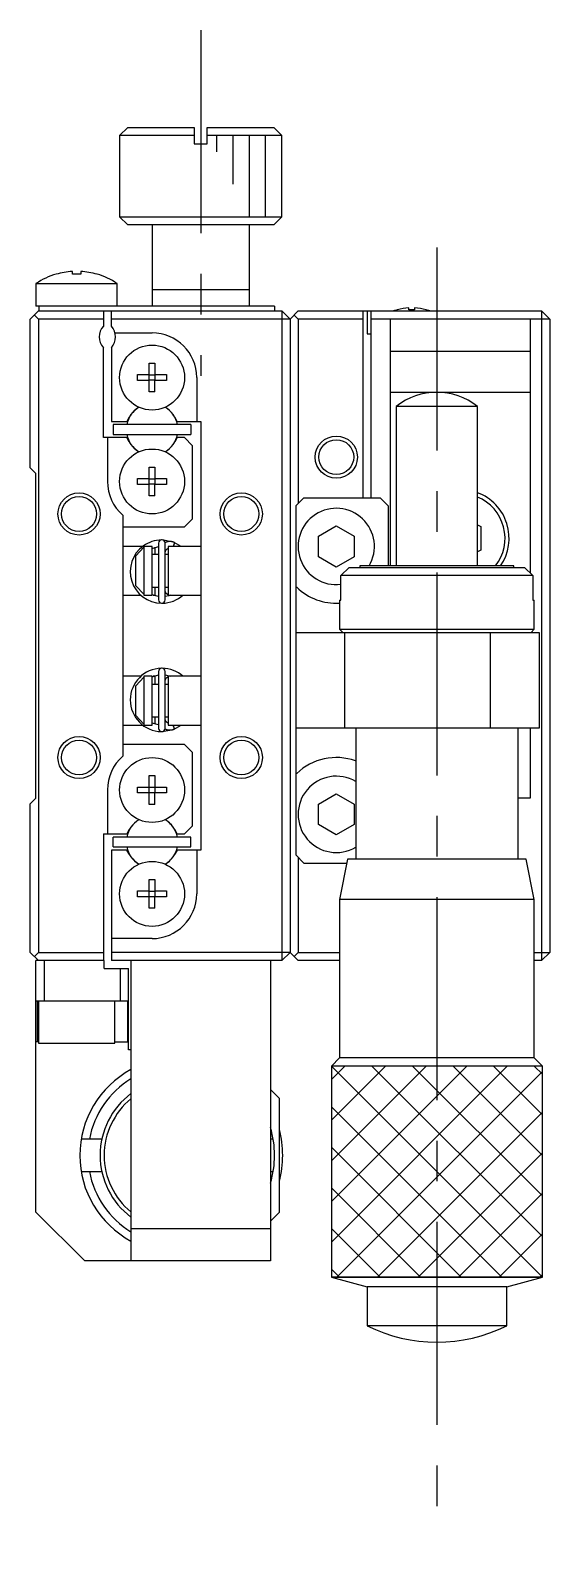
# Model space of a CAD drawing. Extents: x -20 to 371, y 1 to 259.
# Drawn here: x 28.1 to 60.1, y 102.3 to 195.7 of the extents above; entities that cross this region are included whole.
import ezdxf

# ---------------------------------------------------------------- set-up
doc = ezdxf.new("R2010")
doc.units = 0
doc.header["$LTSCALE"] = 10
doc.linetypes.add('CENTER', pattern=[2, 1.25, -0.25, 0.25, -0.25])
doc.layers.get('0').update_dxf_attribs({"linetype": 'CONTINUOUS'})
doc.layers.add('CENTER', color=1, linetype='CENTER')

msp = doc.modelspace()

# ---------------------------------------------------------------- linework, layer by layer
at = {"color": 7, "linetype": 'CONTINUOUS'}
for p, q in [((34.141117, 189.685161), (33.641117, 189.185161)), ((34.141117, 189.685161), (38.241117, 189.685161)), ((38.241117, 189.685161), (38.241117, 188.685161)), ((39.041117, 189.685161), (43.141117, 189.685161)), ((39.041117, 188.685161), (39.041117, 189.685161)), ((43.641117, 189.185161), (43.141117, 189.685161)), ((38.241117, 189.185161), (33.641117, 189.185161)), ((33.641117, 189.185161), (33.641117, 184.185161)), ((38.241117, 188.685161), (39.041117, 188.685161)), ((43.641117, 189.185161), (39.041117, 189.185161)), ((43.641117, 184.185161), (43.641117, 189.185161)), ((33.641117, 184.185161), (34.141117, 183.685161)), ((33.641117, 184.185161), (43.641117, 184.185161)), ((43.141117, 183.685161), (43.641117, 184.185161)), ((43.141117, 183.685161), (34.141117, 183.685161)), ((35.641117, 183.685161), (35.641117, 178.685161)), ((41.641117, 178.685161), (41.641117, 183.685161)), ((29.732527, 180.647742), (29.729184, 180.654597)), ((30.731117, 180.647742), (30.731117, 180.820114)), ((31.251117, 180.647742), (30.731117, 180.647742)), ((31.251117, 180.820114), (31.251117, 180.647742)), ((32.25305, 180.654597), (32.249706, 180.647742)), ((28.491117, 180.076818), (33.491117, 180.076818)), ((28.491117, 180.076818), (28.491117, 178.685161)), ((33.491117, 178.685161), (33.491117, 180.076818)), ((41.641117, 179.685161), (35.641117, 179.685161)), ((28.141117, 177.885161), (28.641117, 178.385161)), ((43.191117, 178.685161), (28.491117, 178.685161)), ((28.641117, 178.385161), (43.641117, 178.385161)), ((28.691117, 178.385161), (28.691117, 178.685161)), ((32.641117, 178.385161), (32.641117, 177.446599)), ((33.141117, 177.446599), (33.141117, 178.385161)), ((43.191117, 178.685161), (43.191117, 178.385161)), ((44.141117, 177.885161), (43.641117, 178.385161)), ((43.641117, 178.385161), (43.641117, 138.385161)), ((44.141117, 177.885161), (44.641117, 178.385161)), ((44.641117, 178.385161), (59.641117, 178.385161)), ((48.641117, 166.885161), (48.641117, 178.385161)), ((48.891117, 178.385161), (48.891117, 176.985161)), ((49.141117, 166.885161), (49.141117, 178.385161)), ((50.754756, 178.454683), (50.752501, 178.459305)), ((51.461117, 178.454683), (51.461117, 178.57502)), ((51.821117, 178.454683), (51.461117, 178.454683)), ((51.821117, 178.57502), (51.821117, 178.454683)), ((52.529733, 178.459305), (52.527478, 178.454683)), ((60.141117, 177.885161), (59.641117, 178.385161)), ((59.641117, 178.385161), (59.641117, 138.385161)), ((28.141117, 168.735161), (28.141117, 177.885161)), ((28.641117, 177.885161), (28.391117, 178.135161)), ((28.641117, 177.885161), (28.641117, 138.885161)), ((32.641117, 177.885161), (28.641117, 177.885161)), ((44.141117, 177.885161), (33.141117, 177.885161)), ((44.141117, 177.885161), (44.141117, 138.885161)), ((44.641117, 177.885161), (44.391117, 178.135161)), ((48.641117, 177.885161), (44.641117, 177.885161)), ((44.641117, 177.885161), (44.641117, 166.535161)), ((60.141117, 177.885161), (49.141117, 177.885161)), ((50.341117, 162.685161), (50.341117, 177.885161)), ((58.941117, 177.885161), (58.941117, 162.248705)), ((60.141117, 177.885161), (60.141117, 138.885161)), ((33.359363, 177.035161), (35.641117, 177.035161)), ((48.891117, 176.985161), (49.141117, 176.985161)), ((32.641117, 170.585161), (32.641117, 176.123723)), ((33.141117, 176.123723), (33.141117, 171.585161)), ((58.941117, 175.885161), (50.341117, 175.885161)), ((35.461117, 175.171522), (35.821117, 175.171522)), ((35.461117, 174.465161), (35.461117, 175.171522)), ((35.821117, 175.171522), (35.821117, 174.465161)), ((34.754756, 174.465161), (35.461117, 174.465161)), ((34.754756, 174.105161), (34.754756, 174.465161)), ((35.461117, 174.105161), (34.754756, 174.105161)), ((35.471489, 174.454789), (35.461117, 174.465161)), ((35.471489, 174.115533), (35.461117, 174.105161)), ((35.461117, 173.398799), (35.461117, 174.105161)), ((35.471489, 174.115533), (35.471489, 174.454789)), ((35.471489, 174.454789), (35.810745, 174.454789)), ((35.810745, 174.115533), (35.471489, 174.115533)), ((35.810745, 174.454789), (35.821117, 174.465161)), ((35.810745, 174.454789), (35.810745, 174.115533)), ((35.810745, 174.115533), (35.821117, 174.105161)), ((35.821117, 174.465161), (36.527478, 174.465161)), ((36.527478, 174.105161), (35.821117, 174.105161)), ((35.821117, 173.398799), (35.821117, 174.105161)), ((36.527478, 174.465161), (36.527478, 174.105161)), ((38.391117, 174.285161), (38.391117, 171.585161)), ((35.821117, 173.398799), (35.461117, 173.398799)), ((50.341117, 173.385161), (58.941117, 173.385161)), ((34.240477, 171.845256), (34.090311, 171.585161)), ((37.191923, 171.585161), (37.041757, 171.845256)), ((55.691113, 172.507652), (50.691121, 172.507652)), ((50.691121, 172.507652), (50.691121, 162.685161)), ((55.691113, 162.685161), (55.691113, 172.507652)), ((33.141117, 171.585161), (34.090311, 171.585161)), ((33.241117, 171.385161), (33.241117, 170.785161)), ((38.041117, 171.385161), (33.241117, 171.385161)), ((37.191923, 171.585161), (38.641117, 171.585161)), ((38.041117, 171.385161), (38.041117, 170.785161)), ((38.641117, 171.585161), (38.641117, 145.185161)), ((34.090311, 170.585161), (32.641117, 170.585161)), ((32.891117, 170.585161), (32.891117, 167.885161)), ((33.241117, 170.785161), (38.041117, 170.785161)), ((34.240477, 170.325066), (34.090311, 170.585161)), ((37.191923, 170.585161), (37.041757, 170.325066)), ((37.641117, 170.585161), (37.191923, 170.585161)), ((38.141117, 170.085161), (37.641117, 170.585161)), ((38.141117, 165.585161), (38.141117, 170.085161)), ((28.141117, 168.735161), (28.491117, 168.385161)), ((28.491117, 148.385161), (28.491117, 168.385161)), ((35.461117, 168.771522), (35.821117, 168.771522)), ((35.461117, 168.065161), (35.461117, 168.771522)), ((35.821117, 168.771522), (35.821117, 168.065161)), ((34.754756, 168.065161), (35.461117, 168.065161)), ((34.754756, 167.705161), (34.754756, 168.065161)), ((35.461117, 167.705161), (34.754756, 167.705161)), ((35.471489, 168.054789), (35.461117, 168.065161)), ((35.471489, 167.715533), (35.461117, 167.705161)), ((35.461117, 166.998799), (35.461117, 167.705161)), ((35.471489, 167.715533), (35.471489, 168.054789)), ((35.471489, 168.054789), (35.810745, 168.054789)), ((35.810745, 167.715533), (35.471489, 167.715533)), ((35.810745, 168.054789), (35.821117, 168.065161)), ((35.810745, 168.054789), (35.810745, 167.715533)), ((35.810745, 167.715533), (35.821117, 167.705161)), ((35.821117, 168.065161), (36.527478, 168.065161)), ((36.527478, 167.705161), (35.821117, 167.705161)), ((35.821117, 166.998799), (35.821117, 167.705161)), ((36.527478, 168.065161), (36.527478, 167.705161)), ((35.821117, 166.998799), (35.461117, 166.998799)), ((44.991117, 166.885161), (44.491117, 166.385161)), ((44.491117, 166.385161), (44.491117, 144.885161)), ((44.991117, 166.885161), (49.691117, 166.885161)), ((50.191117, 166.385161), (49.691117, 166.885161)), ((50.191117, 166.385161), (50.191117, 162.685161)), ((33.841117, 165.806099), (33.841117, 150.964223)), ((37.641117, 165.085161), (38.141117, 165.585161)), ((33.841117, 165.085161), (37.641117, 165.085161)), ((45.891117, 164.520246), (46.991117, 165.155331)), ((45.891117, 163.250076), (45.891117, 164.520246)), ((46.991117, 165.155331), (48.091117, 164.520246)), ((48.091117, 164.520246), (48.091117, 163.250076)), ((55.691113, 165.222321), (55.891117, 165.106849)), ((55.891117, 165.106849), (55.891117, 163.663473)), ((35.062683, 163.885161), (33.841117, 163.885161)), ((34.641117, 163.301676), (35.141117, 163.830844)), ((35.641117, 163.885161), (35.141117, 163.885161)), ((35.141117, 163.885161), (35.141117, 160.885161)), ((35.640985, 163.765555), (36.047548, 163.876418)), ((35.641117, 160.885161), (35.641117, 163.885161)), ((35.841117, 163.385161), (35.841117, 163.83499)), ((36.047599, 164.088239), (36.047599, 160.588239)), ((37.020349, 164.127271), (36.271876, 164.286778)), ((36.476316, 164.134243), (36.445002, 164.120244)), ((36.447599, 160.588239), (36.447599, 164.088239)), ((36.447599, 163.487352), (36.447926, 163.501306)), ((36.447926, 163.501306), (36.44896, 163.516001)), ((36.44896, 163.516001), (36.450699, 163.530627)), ((36.450699, 163.530627), (36.45314, 163.54515)), ((36.45314, 163.54515), (36.456277, 163.559537)), ((36.456277, 163.559537), (36.460104, 163.573754)), ((36.460104, 163.573754), (36.464611, 163.587768)), ((36.464611, 163.587768), (36.46979, 163.601546)), ((36.46979, 163.601546), (36.475629, 163.615057)), ((36.475629, 163.615057), (36.482117, 163.628268)), ((36.508451, 164.14673), (36.476316, 164.134243)), ((36.482117, 163.628268), (36.489239, 163.641147)), ((36.489239, 163.641147), (36.49698, 163.653664)), ((36.49698, 163.653664), (36.505325, 163.665788)), ((36.505325, 163.665788), (36.514254, 163.67749)), ((36.541156, 164.157592), (36.508451, 164.14673)), ((36.514254, 163.67749), (36.52375, 163.68874)), ((36.52375, 163.68874), (36.53379, 163.699509)), ((36.53379, 163.699509), (36.544353, 163.709771)), ((36.57435, 164.166803), (36.541156, 164.157592)), ((36.544353, 163.709771), (36.555415, 163.719498)), ((36.555415, 163.719498), (36.566952, 163.728665)), ((36.566952, 163.728665), (36.578936, 163.737247)), ((36.607953, 164.174342), (36.57435, 164.166803)), ((36.578936, 163.737247), (36.59134, 163.745219)), ((36.59134, 163.745219), (36.604135, 163.752561)), ((36.604135, 163.752561), (36.617289, 163.75925)), ((36.641883, 164.180189), (36.607953, 164.174342)), ((36.617289, 163.75925), (36.630772, 163.765267)), ((36.630772, 163.765267), (36.641094, 163.769333)), ((36.641117, 163.885161), (36.641117, 160.885161)), ((38.641117, 163.885161), (36.641117, 163.885161)), ((36.676056, 164.184332), (36.641883, 164.180189)), ((36.71039, 164.18676), (36.676056, 164.184332)), ((36.744801, 164.187468), (36.71039, 164.18676)), ((36.779206, 164.186453), (36.744801, 164.187468)), ((36.813521, 164.183717), (36.779206, 164.186453)), ((36.847661, 164.179267), (36.813521, 164.183717)), ((36.881544, 164.173113), (36.847661, 164.179267)), ((36.915087, 164.165269), (36.881544, 164.173113)), ((36.948207, 164.155754), (36.915087, 164.165269)), ((36.94301, 163.899181), (36.936423, 163.885161)), ((36.949532, 163.913515), (36.94301, 163.899181)), ((37.019721, 164.127584), (36.947086, 163.885145)), ((36.980823, 164.144591), (36.948207, 164.155754)), ((36.955948, 163.928072), (36.949532, 163.913515)), ((36.962217, 163.94276), (36.955948, 163.928072)), ((36.968299, 163.957483), (36.962217, 163.94276)), ((36.974156, 163.97215), (36.968299, 163.957483)), ((36.979749, 163.986665), (36.974156, 163.97215)), ((36.985044, 164.000937), (36.979749, 163.986665)), ((37.011174, 164.132522), (36.980823, 164.144591)), ((36.990006, 164.014874), (36.985044, 164.000937)), ((36.994604, 164.028388), (36.990006, 164.014874)), ((36.998809, 164.041393), (36.994604, 164.028388)), ((37.002593, 164.053805), (36.998809, 164.041393)), ((37.005933, 164.065546), (37.002593, 164.053805)), ((37.008808, 164.07654), (37.005933, 164.065546)), ((37.011198, 164.086717), (37.008808, 164.07654)), ((37.009493, 164.132876), (37.011752, 164.132223)), ((37.432385, 163.885181), (37.010631, 164.13148)), ((37.013089, 164.096013), (37.011198, 164.086717)), ((37.011752, 164.132223), (37.013507, 164.130399)), ((37.014469, 164.104369), (37.013089, 164.096013)), ((37.013507, 164.130399), (37.014749, 164.127415)), ((37.015329, 164.11173), (37.014469, 164.104369)), ((37.014749, 164.127415), (37.015469, 164.123291)), ((37.015663, 164.118051), (37.015329, 164.11173)), ((37.015469, 164.123291), (37.015663, 164.118051)), ((55.891117, 163.663473), (55.691113, 163.548001)), ((34.641117, 161.468646), (34.641117, 163.301676)), ((36.047599, 163.385161), (35.641117, 163.385161)), ((36.641117, 163.385161), (36.447599, 163.385161)), ((46.991117, 162.61499), (45.891117, 163.250076)), ((48.091117, 163.250076), (46.991117, 162.61499)), ((47.275037, 162.085161), (47.78279, 162.585161)), ((47.78279, 162.585161), (58.599444, 162.585161)), ((57.941117, 162.685161), (48.441117, 162.685161)), ((48.441117, 162.685161), (48.441117, 162.585161)), ((57.941117, 162.585161), (57.941117, 162.685161)), ((58.599444, 162.585161), (59.107197, 162.085161)), ((47.275037, 160.585161), (47.275037, 162.085161)), ((59.107197, 162.085161), (47.275037, 162.085161)), ((59.107197, 162.085161), (59.107197, 160.585161)), ((33.841117, 160.885161), (34.949283, 160.885161)), ((35.141117, 160.939478), (34.641117, 161.468646)), ((35.141117, 160.885161), (35.641117, 160.885161)), ((36.047545, 160.800346), (35.641032, 160.910588)), ((35.641117, 161.385161), (36.047599, 161.385161)), ((35.706601, 160.885161), (35.841117, 160.885161)), ((35.841117, 160.885161), (35.841117, 161.385161)), ((36.447599, 161.385161), (36.641117, 161.385161)), ((36.447648, 161.183803), (36.447599, 161.189126)), ((36.448268, 161.169081), (36.447648, 161.183803)), ((36.675936, 160.847656), (36.447658, 160.800032)), ((36.449596, 161.154403), (36.448268, 161.169081)), ((36.451629, 161.139803), (36.449596, 161.154403)), ((36.454363, 161.125316), (36.451629, 161.139803)), ((36.457794, 161.110974), (36.454363, 161.125316)), ((36.461914, 161.096811), (36.457794, 161.110974)), ((36.466716, 161.082862), (36.461914, 161.096811)), ((36.47219, 161.069158), (36.466716, 161.082862)), ((36.478324, 161.055734), (36.47219, 161.069158)), ((36.485107, 161.042621), (36.478324, 161.055734)), ((36.492524, 161.029852), (36.485107, 161.042621)), ((36.500559, 161.017458), (36.492524, 161.029852)), ((36.509196, 161.00547), (36.500559, 161.017458)), ((36.518416, 160.993919), (36.509196, 161.00547)), ((36.528198, 160.982835), (36.518416, 160.993919)), ((36.538521, 160.972247), (36.528198, 160.982835)), ((36.549361, 160.962182), (36.538521, 160.972247)), ((36.560694, 160.952668), (36.549361, 160.962182)), ((36.572493, 160.943732), (36.560694, 160.952668)), ((36.58473, 160.935398), (36.572493, 160.943732)), ((36.597375, 160.927689), (36.58473, 160.935398)), ((36.610397, 160.920628), (36.597375, 160.927689)), ((36.623764, 160.914236), (36.610397, 160.920628)), ((36.637442, 160.908531), (36.623764, 160.914236)), ((36.641094, 160.907145), (36.637442, 160.908531)), ((36.641117, 160.885161), (38.641117, 160.885161)), ((36.788603, 160.884823), (36.675936, 160.847656)), ((44.560295, 161.367005), (44.491117, 161.337633)), ((36.951771, 160.521475), (37.011174, 160.543956)), ((37.006973, 160.544023), (37.009493, 160.543602)), ((37.009493, 160.543602), (37.009135, 160.544464)), ((37.011174, 160.543956), (37.009493, 160.543602)), ((37.011931, 160.544371), (37.011174, 160.543956)), ((47.191117, 160.585161), (47.275037, 160.585161)), ((47.191117, 160.585161), (47.191117, 158.785161)), ((59.107197, 160.585161), (59.191117, 160.585161)), ((59.191117, 158.785161), (59.191117, 160.585161)), ((47.191117, 158.785161), (59.191117, 158.785161)), ((47.191117, 158.785161), (47.391117, 158.585161)), ((58.991117, 158.585161), (59.191117, 158.785161)), ((44.491117, 158.585161), (59.491117, 158.585161)), ((47.491117, 158.585161), (47.491117, 152.685161)), ((56.491117, 152.685161), (56.491117, 158.585161)), ((59.491117, 158.585161), (59.491117, 152.685161)), ((35.640927, 155.85969), (36.047595, 155.969983)), ((36.047599, 156.182083), (36.047599, 152.682083)), ((36.447599, 152.682083), (36.447599, 156.182083)), ((36.447691, 155.970285), (36.676212, 155.922586)), ((36.964146, 156.244527), (36.949762, 156.249107)), ((37.011174, 156.226366), (36.964101, 156.244386)), ((37.009493, 156.226719), (37.009116, 156.225812)), ((37.011174, 156.226366), (37.009493, 156.226719)), ((37.011931, 156.225951), (37.011174, 156.226366)), ((34.949987, 155.885161), (33.841117, 155.885161)), ((34.641117, 155.301676), (35.141117, 155.830844)), ((34.641117, 153.468646), (34.641117, 155.301676)), ((35.641117, 155.885161), (35.141117, 155.885161)), ((35.141117, 155.885161), (35.141117, 152.885161)), ((35.641117, 152.885161), (35.641117, 155.885161)), ((36.047599, 155.385161), (35.641117, 155.385161)), ((35.841117, 155.885161), (35.706942, 155.885161)), ((35.841117, 155.385161), (35.841117, 155.885161)), ((36.447599, 155.581196), (36.447926, 155.59515)), ((36.641117, 155.385161), (36.447599, 155.385161)), ((36.447926, 155.59515), (36.44896, 155.609845)), ((36.44896, 155.609845), (36.450699, 155.624471)), ((36.450699, 155.624471), (36.45314, 155.638994)), ((36.45314, 155.638994), (36.456277, 155.653381)), ((36.456277, 155.653381), (36.460104, 155.667598)), ((36.460104, 155.667598), (36.464611, 155.681612)), ((36.464611, 155.681612), (36.46979, 155.69539)), ((36.46979, 155.69539), (36.475629, 155.708901)), ((36.475629, 155.708901), (36.482117, 155.722111)), ((36.482117, 155.722111), (36.489239, 155.734991)), ((36.489239, 155.734991), (36.49698, 155.747508)), ((36.49698, 155.747508), (36.505325, 155.759632)), ((36.505325, 155.759632), (36.514254, 155.771333)), ((36.514254, 155.771333), (36.52375, 155.782583)), ((36.52375, 155.782583), (36.53379, 155.793353)), ((36.53379, 155.793353), (36.544353, 155.803615)), ((36.544353, 155.803615), (36.555415, 155.813342)), ((36.555415, 155.813342), (36.566952, 155.822509)), ((36.566952, 155.822509), (36.578936, 155.83109)), ((36.578936, 155.83109), (36.59134, 155.839063)), ((36.59134, 155.839063), (36.604135, 155.846405)), ((36.604135, 155.846405), (36.617289, 155.853094)), ((36.617289, 155.853094), (36.630772, 155.859111)), ((36.630772, 155.859111), (36.641094, 155.863177)), ((36.641117, 155.885161), (36.641117, 152.885161)), ((38.641117, 155.885161), (36.641117, 155.885161)), ((36.676212, 155.922586), (36.788882, 155.885395)), ((35.141117, 152.939478), (34.641117, 153.468646)), ((35.641117, 153.385161), (36.047599, 153.385161)), ((35.841117, 152.935776), (35.841117, 153.385161)), ((36.447599, 153.385161), (36.641117, 153.385161)), ((36.447648, 153.277646), (36.447599, 153.28297)), ((36.448268, 153.262925), (36.447648, 153.277646)), ((36.449596, 153.248247), (36.448268, 153.262925)), ((36.451629, 153.233647), (36.449596, 153.248247)), ((36.454363, 153.219159), (36.451629, 153.233647)), ((36.457794, 153.204817), (36.454363, 153.219159)), ((36.461914, 153.190655), (36.457794, 153.204817)), ((36.466716, 153.176706), (36.461914, 153.190655)), ((36.47219, 153.163002), (36.466716, 153.176706)), ((36.478324, 153.149578), (36.47219, 153.163002)), ((33.841117, 152.885161), (35.063103, 152.885161)), ((35.141117, 152.885161), (35.641117, 152.885161)), ((36.047577, 152.8939), (35.64097, 153.004774)), ((36.27313, 152.483561), (36.957057, 152.617093)), ((36.444953, 152.650101), (36.457024, 152.644482)), ((36.457024, 152.644482), (36.488804, 152.631006)), ((36.485107, 153.136465), (36.478324, 153.149578)), ((36.492524, 153.123696), (36.485107, 153.136465)), ((36.488804, 152.631006), (36.521199, 152.619142)), ((36.500559, 153.111302), (36.492524, 153.123696)), ((36.509196, 153.099314), (36.500559, 153.111302)), ((36.518416, 153.087763), (36.509196, 153.099314)), ((36.528198, 153.076679), (36.518416, 153.087763)), ((36.521199, 152.619142), (36.55413, 152.608917)), ((36.538521, 153.06609), (36.528198, 153.076679)), ((36.549361, 153.056026), (36.538521, 153.06609)), ((36.560694, 153.046512), (36.549361, 153.056026)), ((36.55413, 152.608917), (36.587516, 152.600355)), ((36.572493, 153.037576), (36.560694, 153.046512)), ((36.58473, 153.029241), (36.572493, 153.037576)), ((36.597375, 153.021533), (36.58473, 153.029241)), ((36.587516, 152.600355), (36.621276, 152.593476)), ((36.610397, 153.014472), (36.597375, 153.021533)), ((36.623764, 153.00808), (36.610397, 153.014472)), ((36.621276, 152.593476), (36.655326, 152.588296)), ((36.637442, 153.002375), (36.623764, 153.00808)), ((36.641094, 153.000988), (36.637442, 153.002375)), ((36.641117, 152.885161), (38.641117, 152.885161)), ((36.655326, 152.588296), (36.689583, 152.584827)), ((36.689583, 152.584827), (36.723964, 152.583077)), ((36.723964, 152.583077), (36.758385, 152.583049)), ((36.758385, 152.583049), (36.792762, 152.584743)), ((36.792762, 152.584743), (36.827012, 152.588156)), ((36.827012, 152.588156), (36.86105, 152.593277)), ((36.86105, 152.593277), (36.894795, 152.600096)), ((36.894795, 152.600096), (36.928163, 152.608595)), ((36.928163, 152.608595), (36.961074, 152.618754)), ((36.94301, 152.871141), (36.936423, 152.885161)), ((36.949532, 152.856807), (36.94301, 152.871141)), ((37.019721, 152.642738), (36.947086, 152.885177)), ((36.955948, 152.842249), (36.949532, 152.856807)), ((36.962217, 152.827562), (36.955948, 152.842249)), ((36.961074, 152.618754), (36.993448, 152.630549)), ((36.968299, 152.812838), (36.962217, 152.827562)), ((36.974156, 152.798172), (36.968299, 152.812838)), ((36.979749, 152.783657), (36.974156, 152.798172)), ((36.985044, 152.769385), (36.979749, 152.783657)), ((36.990006, 152.755447), (36.985044, 152.769385)), ((36.994604, 152.741933), (36.990006, 152.755447)), ((36.993448, 152.630549), (37.011174, 152.6378)), ((36.998809, 152.728929), (36.994604, 152.741933)), ((37.002593, 152.716517), (36.998809, 152.728929)), ((37.005933, 152.704776), (37.002593, 152.716517)), ((37.008808, 152.693782), (37.005933, 152.704776)), ((37.011198, 152.683605), (37.008808, 152.693782)), ((37.009493, 152.637446), (37.011752, 152.638099)), ((37.010631, 152.638842), (37.432293, 152.885071)), ((37.013089, 152.674308), (37.011198, 152.683605)), ((37.011752, 152.638099), (37.013507, 152.639923)), ((37.014469, 152.665953), (37.013089, 152.674308)), ((37.013507, 152.639923), (37.014749, 152.642906)), ((37.015329, 152.658591), (37.014469, 152.665953)), ((37.014749, 152.642906), (37.015469, 152.647031)), ((37.015663, 152.652271), (37.015329, 152.658591)), ((37.015469, 152.647031), (37.015663, 152.652271)), ((59.491117, 152.685161), (44.491117, 152.685161)), ((48.191117, 152.685161), (48.191117, 144.635161)), ((58.191117, 144.635161), (58.191117, 152.685161)), ((58.941117, 152.685161), (58.941117, 148.385161)), ((37.641117, 151.685161), (33.841117, 151.685161)), ((38.141117, 151.185161), (37.641117, 151.685161)), ((38.141117, 146.685161), (38.141117, 151.185161)), ((35.461117, 149.771522), (35.821117, 149.771522)), ((35.461117, 149.065161), (35.461117, 149.771522)), ((35.821117, 149.771522), (35.821117, 149.065161)), ((44.491117, 149.932689), (44.560295, 149.903316)), ((32.891117, 148.885161), (32.891117, 146.185161)), ((34.754756, 149.065161), (35.461117, 149.065161)), ((34.754756, 148.705161), (34.754756, 149.065161)), ((35.461117, 148.705161), (34.754756, 148.705161)), ((35.471489, 149.054789), (35.461117, 149.065161)), ((35.471489, 148.715533), (35.461117, 148.705161)), ((35.461117, 147.998799), (35.461117, 148.705161)), ((35.471489, 148.715533), (35.471489, 149.054789)), ((35.471489, 149.054789), (35.810745, 149.054789)), ((35.810745, 148.715533), (35.471489, 148.715533)), ((35.810745, 149.054789), (35.821117, 149.065161)), ((35.810745, 149.054789), (35.810745, 148.715533)), ((35.810745, 148.715533), (35.821117, 148.705161)), ((35.821117, 149.065161), (36.527478, 149.065161)), ((36.527478, 148.705161), (35.821117, 148.705161)), ((35.821117, 147.998799), (35.821117, 148.705161)), ((36.527478, 149.065161), (36.527478, 148.705161)), ((45.891117, 148.020246), (46.991117, 148.655331)), ((46.991117, 148.655331), (48.091117, 148.020246)), ((28.491117, 148.385161), (28.141117, 148.035161)), ((28.141117, 138.885161), (28.141117, 148.035161)), ((35.821117, 147.998799), (35.461117, 147.998799)), ((45.891117, 146.750076), (45.891117, 148.020246)), ((48.091117, 148.020246), (48.091117, 146.750076)), ((58.941117, 148.385161), (58.191117, 148.385161)), ((37.641117, 146.185161), (38.141117, 146.685161)), ((46.991117, 146.11499), (45.891117, 146.750076)), ((48.091117, 146.750076), (46.991117, 146.11499)), ((32.641117, 146.185161), (34.090311, 146.185161)), ((32.641117, 146.185161), (32.641117, 138.385161)), ((38.041117, 145.985161), (33.241117, 145.985161)), ((33.241117, 145.385161), (33.241117, 145.985161)), ((34.240477, 146.445256), (34.090311, 146.185161)), ((37.191923, 146.185161), (37.041757, 146.445256)), ((37.191923, 146.185161), (37.641117, 146.185161)), ((38.041117, 145.385161), (38.041117, 145.985161)), ((34.090311, 145.185161), (33.141117, 145.185161)), ((33.141117, 145.185161), (33.141117, 138.385161)), ((33.241117, 145.385161), (38.041117, 145.385161)), ((34.240477, 144.925066), (34.090311, 145.185161)), ((37.191923, 145.185161), (37.041757, 144.925066)), ((38.641117, 145.185161), (37.191923, 145.185161)), ((38.391117, 145.185161), (38.391117, 142.485161)), ((44.491117, 144.885161), (44.991117, 144.385161)), ((44.641117, 144.735161), (44.641117, 138.885161)), ((44.991117, 144.385161), (47.64112, 144.385161)), ((47.69112, 144.635161), (47.191121, 142.135162)), ((58.691114, 144.635161), (47.69112, 144.635161)), ((59.191113, 142.135162), (58.691114, 144.635161)), ((35.461117, 143.371522), (35.821117, 143.371522)), ((35.461117, 142.665161), (35.461117, 143.371522)), ((35.821117, 143.371522), (35.821117, 142.665161)), ((34.754756, 142.665161), (35.461117, 142.665161)), ((34.754756, 142.305161), (34.754756, 142.665161)), ((35.461117, 142.305161), (34.754756, 142.305161)), ((35.471489, 142.654789), (35.461117, 142.665161)), ((35.471489, 142.315533), (35.461117, 142.305161)), ((35.461117, 141.598799), (35.461117, 142.305161)), ((35.471489, 142.315533), (35.471489, 142.654789)), ((35.471489, 142.654789), (35.810745, 142.654789)), ((35.810745, 142.315533), (35.471489, 142.315533)), ((35.810745, 142.654789), (35.821117, 142.665161)), ((35.810745, 142.654789), (35.810745, 142.315533)), ((35.810745, 142.315533), (35.821117, 142.305161)), ((35.821117, 142.665161), (36.527478, 142.665161)), ((36.527478, 142.305161), (35.821117, 142.305161)), ((35.821117, 141.598799), (35.821117, 142.305161)), ((36.527478, 142.665161), (36.527478, 142.305161)), ((59.191113, 142.135162), (47.191121, 142.135162)), ((47.191121, 142.135162), (47.191121, 132.385157)), ((59.191113, 132.385157), (59.191113, 142.135162)), ((35.821117, 141.598799), (35.461117, 141.598799)), ((35.641117, 139.735161), (33.141117, 139.735161)), ((28.141117, 138.885161), (28.641117, 138.385161)), ((28.391117, 138.635161), (28.641117, 138.885161)), ((32.691117, 138.385161), (28.491117, 138.385161)), ((28.491117, 122.885161), (28.491117, 138.385161)), ((28.641117, 138.885161), (32.641117, 138.885161)), ((28.991117, 138.385161), (28.991117, 135.885161)), ((32.691117, 137.885161), (32.691117, 138.385161)), ((44.141117, 138.885161), (33.141117, 138.885161)), ((43.641117, 138.385161), (33.141117, 138.385161)), ((34.341117, 138.385161), (34.341117, 119.885161)), ((42.941117, 138.385161), (42.941117, 119.885161)), ((44.141117, 138.885161), (43.641117, 138.385161)), ((44.141117, 138.885161), (44.641117, 138.385161)), ((44.391117, 138.635161), (44.641117, 138.885161)), ((44.641117, 138.885161), (47.191121, 138.885161)), ((47.191121, 138.385161), (44.641117, 138.385161)), ((59.191113, 138.885161), (60.141117, 138.885161)), ((59.641117, 138.385161), (59.191113, 138.385161)), ((59.641117, 138.385161), (60.141117, 138.885161)), ((32.691117, 137.885161), (34.191117, 137.885161)), ((33.691117, 135.885161), (33.691117, 137.885161)), ((34.191117, 132.885161), (34.191117, 137.885161)), ((34.191117, 135.885161), (28.491117, 135.885161)), ((28.560295, 135.885161), (28.560295, 133.385161)), ((28.641117, 135.885161), (28.641117, 133.285161)), ((33.341117, 133.285161), (33.341117, 135.885161)), ((34.150853, 133.385161), (34.150853, 135.885161)), ((28.641117, 133.385161), (28.491117, 133.385161)), ((28.641117, 133.285161), (33.341117, 133.285161)), ((33.341117, 133.385161), (34.191117, 133.385161)), ((34.341117, 132.885161), (34.191117, 132.885161)), ((47.191121, 132.385157), (46.691118, 131.885155)), ((59.691116, 131.885155), (46.691118, 131.885155)), ((46.691118, 131.885155), (46.691118, 118.885154)), ((46.691118, 131.885155), (46.691118, 118.885154)), ((59.691116, 131.885155), (46.691118, 131.885155)), ((59.191113, 132.385157), (47.191121, 132.385157)), ((59.691116, 131.885155), (59.191113, 132.385157)), ((59.691116, 118.885154), (59.691116, 131.885155)), ((59.691116, 118.885154), (59.691116, 131.885155)), ((43.491117, 129.885161), (42.941117, 130.435161)), ((43.491117, 122.885161), (43.491117, 129.885161)), ((32.547573, 127.385161), (31.275037, 127.385161)), ((43.107197, 127.385161), (42.941191, 127.385161)), ((31.275037, 125.385161), (32.547573, 125.385161)), ((42.941191, 125.385161), (43.107197, 125.385161)), ((28.491117, 122.885161), (31.491117, 119.885161)), ((42.941117, 122.335161), (43.491117, 122.885161)), ((34.341117, 121.885161), (42.941117, 121.885161)), ((42.941117, 119.885161), (31.491117, 119.885161)), ((59.691116, 118.885154), (46.691118, 118.885154)), ((46.691118, 118.885154), (48.891117, 118.295666)), ((46.691118, 118.885154), (59.691116, 118.885154)), ((57.491117, 118.295666), (59.691116, 118.885154)), ((57.491117, 118.295666), (48.891117, 118.295666)), ((48.891117, 118.295666), (48.891117, 115.885155)), ((57.491117, 115.885155), (57.491117, 118.295666)), ((57.491117, 115.885155), (48.891117, 115.885155))]:
    msp.add_line(p, q, dxfattribs=at)
at = {"color": 3, "linetype": 'CONTINUOUS'}
for p, q in [((39.641117, 188.185161), (39.641117, 189.185161)), ((40.641117, 186.185161), (40.641117, 189.185161)), ((41.641117, 184.185161), (41.641117, 189.185161)), ((42.641117, 184.185161), (42.641117, 189.185161)), ((46.691118, 131.047078), (47.529195, 131.885155)), ((46.691118, 128.547078), (50.029195, 131.885155)), ((46.691118, 126.047078), (52.529195, 131.885155)), ((46.691118, 123.547078), (55.029195, 131.885155)), ((46.691118, 121.047078), (57.529195, 131.885155)), ((46.691118, 131.882608), (59.688572, 118.885154)), ((49.188571, 131.885155), (59.691116, 121.38261)), ((51.688571, 131.885155), (59.691116, 123.88261)), ((54.188571, 131.885155), (59.691116, 126.38261)), ((56.688571, 131.885155), (59.691116, 128.88261)), ((59.188571, 131.885155), (59.691116, 131.38261)), ((47.029194, 118.885154), (59.691116, 131.547076)), ((46.691118, 129.382608), (57.188572, 118.885154)), ((49.529194, 118.885154), (59.691116, 129.047076)), ((46.691118, 126.882608), (54.688572, 118.885154)), ((52.029194, 118.885154), (59.691116, 126.547076)), ((46.691118, 124.382608), (52.188572, 118.885154)), ((54.529194, 118.885154), (59.691116, 124.047076)), ((46.691118, 121.882608), (49.688572, 118.885154)), ((57.029194, 118.885154), (59.691116, 121.547076)), ((46.691118, 119.382608), (47.188572, 118.885154)), ((59.529194, 118.885154), (59.691116, 119.047076))]:
    msp.add_line(p, q, dxfattribs=at)
at = {"color": 7, "linetype": 'CONTINUOUS'}
for centre, radius in [((35.641117, 174.285161), 2), ((46.991117, 169.385161), 1.075), ((35.641117, 167.885161), 2), ((31.141117, 165.885161), 1.075), ((41.141117, 165.885161), 1.075), ((31.141117, 150.885161), 1.075), ((41.141117, 150.885161), 1.075), ((35.641117, 148.885161), 2), ((35.641117, 142.485161), 2)]:
    msp.add_circle(centre, radius, dxfattribs=at)
at = {"color": 3, "linetype": 'CONTINUOUS'}
for centre in [(46.991117, 169.385161), (31.141117, 165.885161), (41.141117, 165.885161), (31.141117, 150.885161), (41.141117, 150.885161)]:
    msp.add_circle(centre, 1.3, dxfattribs=at)
at = {"color": 7, "linetype": 'CONTINUOUS'}
for centre, radius, start, end in [((30.991117, 176.335161), 4.5, 106.285843, 123.748989), ((30.991117, 176.335161), 4.492483, 93.317816, 106.26943), ((30.991117, 176.335161), 4.492483, 73.73057, 86.682184), ((30.991117, 176.335161), 4.5, 56.251011, 73.714157), ((51.641117, 175.385161), 3.2, 106.122533, 110.364135), ((51.641117, 175.385161), 3.194933, 93.229709, 106.106712), ((51.641117, 175.385161), 3.194933, 73.893288, 86.770291), ((51.641117, 175.385161), 3.2, 69.635865, 73.877467), ((33.391117, 176.785161), 1, 138.590378, 221.409622), ((32.391117, 176.785161), 1, 318.590378, 41.409622), ((35.641117, 174.285161), 2.75, 0, 90), ((53.191117, 169.385156), 3.999997, 51.317811, 128.682189), ((35.641117, 171.08516), 1.5875, 120.433182, 169.10691), ((35.756022, 170.970256), 1.75, 121.881533, 150), ((35.641117, 171.08516), 1.5875, 10.89309, 59.566818), ((35.526212, 170.970256), 1.75, 30, 58.118467), ((35.641117, 171.08516), 1.5875, 190.893016, 239.566737), ((35.756022, 171.200066), 1.75, 210, 238.118467), ((35.641117, 171.08516), 1.5875, 300.433263, 349.106984), ((35.526212, 171.200066), 1.75, 301.881533, 330), ((35.641117, 167.885161), 2.75, 180, 229.114807), ((54.641117, 164.385161), 3, 325.481892, 69.512766), ((46.991117, 163.885161), 2.35, 329.293644, 276.939263), ((54.641117, 164.385161), 2.75, 321.816518, 67.55374), ((36.247981, 162.338465), 1.948858, 125.773996, 269.15248), ((36.250097, 162.330306), 1.956717, 90.861713, 125.684608), ((36.247599, 164.088239), 0.2, 0, 180), ((36.245985, 162.342268), 1.952745, 270.80821, 311.737778), ((46.991117, 163.885161), 3.5, 226.010986, 273.275829), ((36.247599, 160.588239), 0.2, 180, 0), ((36.247682, 154.432024), 1.948691, 90.744088, 269.197485), ((36.247599, 156.182083), 0.2, 0, 180), ((36.245991, 154.42808), 1.952722, 48.264476, 89.162579), ((36.247599, 152.682083), 0.2, 180, 0), ((35.641117, 148.885161), 2.75, 130.885193, 180), ((46.991117, 147.385161), 3.5, 70.314945, 133.989014), ((46.991117, 147.385161), 2.35, 59.293644, 300.706356), ((35.641117, 145.685162), 1.5875, 120.433263, 169.106984), ((35.756022, 145.570256), 1.75, 121.881533, 150), ((35.641117, 145.685162), 1.5875, 10.893016, 59.566737), ((35.526212, 145.570256), 1.75, 30, 58.118467), ((35.641117, 145.685162), 1.5875, 190.89309, 239.566818), ((35.756022, 145.800066), 1.75, 210, 238.118467), ((35.641117, 145.685162), 1.5875, 300.433182, 349.10691), ((35.526212, 145.800066), 1.75, 301.881533, 330), ((35.641117, 142.485161), 2.75, 270, 0), ((37.191117, 126.385161), 6, 118.35935, 241.64065), ((37.191117, 126.385161), 5.5, 121.21037, 169.524318), ((37.191117, 126.385161), 4.75, 126.869898, 233.130102), ((37.191117, 126.385161), 6, 343.402158, 16.597842), ((37.191117, 126.385161), 6.499999, 345.750002, 14.249998), ((37.191117, 126.385161), 5.5, 190.475682, 238.78963), ((53.191117, 124.630155), 9.745001, 243.816209, 296.183791)]:
    msp.add_arc(centre, radius, start, end, dxfattribs=at)
at = {"color": 3, "linetype": 'CONTINUOUS'}
msp.add_arc((37.191117, 126.385161), 4.5, 129.29648, 230.70352, dxfattribs=at)
at = {"layer": 'CENTER', "color": 1, "linetype": 'CENTER'}
for p, q in [((38.641117, 195.669389), (38.641117, 174.38938)), ((53.191117, 182.285157), (53.191117, 102.285157))]:
    msp.add_line(p, q, dxfattribs=at)

doc.saveas('drawing.dxf')
